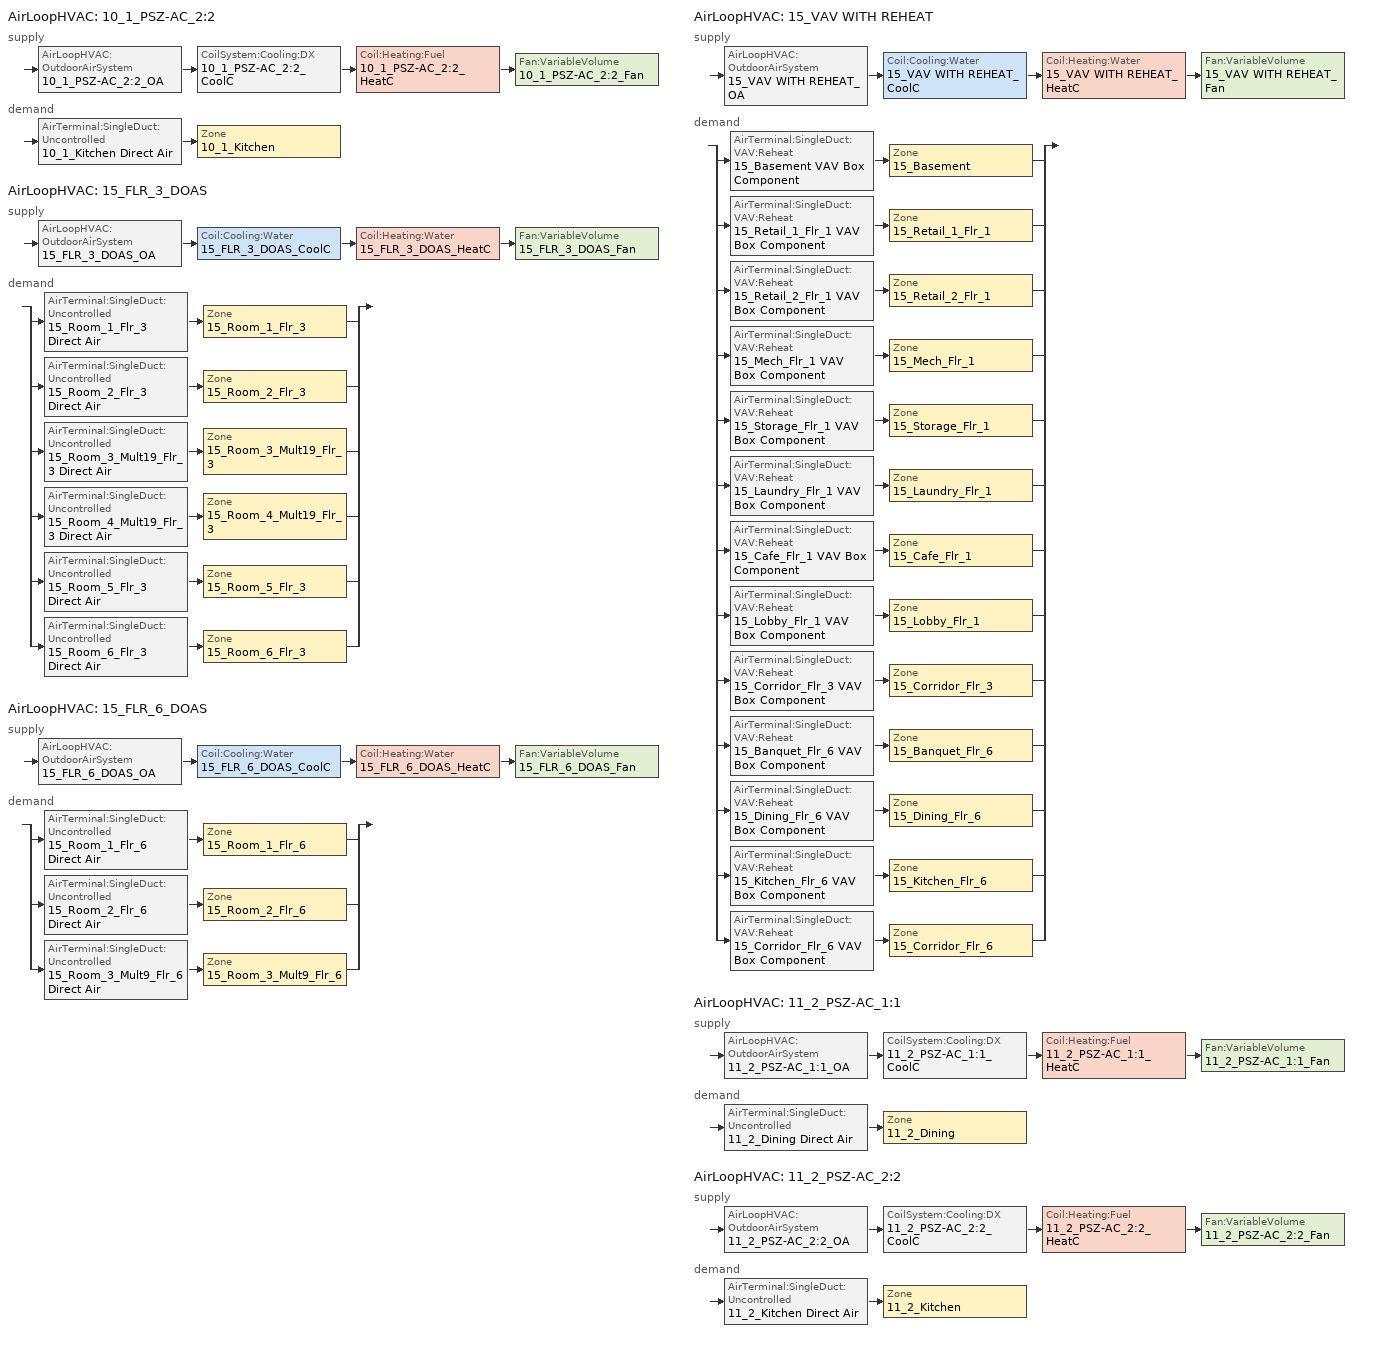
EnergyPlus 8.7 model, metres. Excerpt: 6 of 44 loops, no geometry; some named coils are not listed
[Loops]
AirLoopHVAC '10_1_PSZ-AC_2:2'
 supply: AirLoopHVAC:OutdoorAirSystem '10_1_PSZ-AC_2:2_OA' > CoilSystem:Cooling:DX '10_1_PSZ-AC_2:2_CoolC' > Coil:Heating:Fuel '10_1_PSZ-AC_2:2_HeatC' > Fan:VariableVolume '10_1_PSZ-AC_2:2_Fan'
 demand: AirTerminal:SingleDuct:Uncontrolled '10_1_Kitchen Direct Air' > Zone '10_1_Kitchen'
AirLoopHVAC '15_FLR_3_DOAS'
 supply: AirLoopHVAC:OutdoorAirSystem '15_FLR_3_DOAS_OA' > Coil:Cooling:Water '15_FLR_3_DOAS_CoolC' > Coil:Heating:Water '15_FLR_3_DOAS_HeatC' > Fan:VariableVolume '15_FLR_3_DOAS_Fan'
 demand: split
  | AirTerminal:SingleDuct:Uncontrolled '15_Room_1_Flr_3 Direct Air' > Zone '15_Room_1_Flr_3'
  | AirTerminal:SingleDuct:Uncontrolled '15_Room_2_Flr_3 Direct Air' > Zone '15_Room_2_Flr_3'
  | AirTerminal:SingleDuct:Uncontrolled '15_Room_3_Mult19_Flr_3 Direct Air' > Zone '15_Room_3_Mult19_Flr_3'
  | AirTerminal:SingleDuct:Uncontrolled '15_Room_4_Mult19_Flr_3 Direct Air' > Zone '15_Room_4_Mult19_Flr_3'
  | AirTerminal:SingleDuct:Uncontrolled '15_Room_5_Flr_3 Direct Air' > Zone '15_Room_5_Flr_3'
  | AirTerminal:SingleDuct:Uncontrolled '15_Room_6_Flr_3 Direct Air' > Zone '15_Room_6_Flr_3'
AirLoopHVAC '15_FLR_6_DOAS'
 supply: AirLoopHVAC:OutdoorAirSystem '15_FLR_6_DOAS_OA' > Coil:Cooling:Water '15_FLR_6_DOAS_CoolC' > Coil:Heating:Water '15_FLR_6_DOAS_HeatC' > Fan:VariableVolume '15_FLR_6_DOAS_Fan'
 demand: split
  | AirTerminal:SingleDuct:Uncontrolled '15_Room_1_Flr_6 Direct Air' > Zone '15_Room_1_Flr_6'
  | AirTerminal:SingleDuct:Uncontrolled '15_Room_2_Flr_6 Direct Air' > Zone '15_Room_2_Flr_6'
  | AirTerminal:SingleDuct:Uncontrolled '15_Room_3_Mult9_Flr_6 Direct Air' > Zone '15_Room_3_Mult9_Flr_6'
AirLoopHVAC '15_VAV WITH REHEAT'
 supply: AirLoopHVAC:OutdoorAirSystem '15_VAV WITH REHEAT_OA' > Coil:Cooling:Water '15_VAV WITH REHEAT_CoolC' > Coil:Heating:Water '15_VAV WITH REHEAT_HeatC' > Fan:VariableVolume '15_VAV WITH REHEAT_Fan'
 demand: split
  | AirTerminal:SingleDuct:VAV:Reheat '15_Basement VAV Box Component' > Zone '15_Basement'
  | AirTerminal:SingleDuct:VAV:Reheat '15_Retail_1_Flr_1 VAV Box Component' > Zone '15_Retail_1_Flr_1'
  | AirTerminal:SingleDuct:VAV:Reheat '15_Retail_2_Flr_1 VAV Box Component' > Zone '15_Retail_2_Flr_1'
  | AirTerminal:SingleDuct:VAV:Reheat '15_Mech_Flr_1 VAV Box Component' > Zone '15_Mech_Flr_1'
  | AirTerminal:SingleDuct:VAV:Reheat '15_Storage_Flr_1 VAV Box Component' > Zone '15_Storage_Flr_1'
  | AirTerminal:SingleDuct:VAV:Reheat '15_Laundry_Flr_1 VAV Box Component' > Zone '15_Laundry_Flr_1'
  | AirTerminal:SingleDuct:VAV:Reheat '15_Cafe_Flr_1 VAV Box Component' > Zone '15_Cafe_Flr_1'
  | AirTerminal:SingleDuct:VAV:Reheat '15_Lobby_Flr_1 VAV Box Component' > Zone '15_Lobby_Flr_1'
  | AirTerminal:SingleDuct:VAV:Reheat '15_Corridor_Flr_3 VAV Box Component' > Zone '15_Corridor_Flr_3'
  | AirTerminal:SingleDuct:VAV:Reheat '15_Banquet_Flr_6 VAV Box Component' > Zone '15_Banquet_Flr_6'
  | AirTerminal:SingleDuct:VAV:Reheat '15_Dining_Flr_6 VAV Box Component' > Zone '15_Dining_Flr_6'
  | AirTerminal:SingleDuct:VAV:Reheat '15_Kitchen_Flr_6 VAV Box Component' > Zone '15_Kitchen_Flr_6'
  | AirTerminal:SingleDuct:VAV:Reheat '15_Corridor_Flr_6 VAV Box Component' > Zone '15_Corridor_Flr_6'
AirLoopHVAC '11_2_PSZ-AC_1:1'
 supply: AirLoopHVAC:OutdoorAirSystem '11_2_PSZ-AC_1:1_OA' > CoilSystem:Cooling:DX '11_2_PSZ-AC_1:1_CoolC' > Coil:Heating:Fuel '11_2_PSZ-AC_1:1_HeatC' > Fan:VariableVolume '11_2_PSZ-AC_1:1_Fan'
 demand: AirTerminal:SingleDuct:Uncontrolled '11_2_Dining Direct Air' > Zone '11_2_Dining'
AirLoopHVAC '11_2_PSZ-AC_2:2'
 supply: AirLoopHVAC:OutdoorAirSystem '11_2_PSZ-AC_2:2_OA' > CoilSystem:Cooling:DX '11_2_PSZ-AC_2:2_CoolC' > Coil:Heating:Fuel '11_2_PSZ-AC_2:2_HeatC' > Fan:VariableVolume '11_2_PSZ-AC_2:2_Fan'
 demand: AirTerminal:SingleDuct:Uncontrolled '11_2_Kitchen Direct Air' > Zone '11_2_Kitchen'
[DesignSpecification:OutdoorAir]
Name | Outdoor Air Method | Outdoor Air Flow per Zone {m3/s} | Outdoor Air Flow per Person {m3/s-person} | Outdoor Air Flow per Zone Floor Area {m3/s-m2}
10_1_SZ DSOA Kitchen | Flow/Zone | 0.722468
15_SZ DSOA Banquet_Flr_6; 15_SZ DSOA Cafe_Flr_1; 15_SZ DSOA Dining_Flr_6; 15_SZ DSOA Lobby_Flr_1; 11_2_SZ DSOA Dining | Flow/Person |  | 0.01
15_SZ DSOA Basement; 15_SZ DSOA Corridor_Flr_3; 15_SZ DSOA Corridor_Flr_6; 15_SZ DSOA Mech_Flr_1 | Flow/Area |  |  | 0.00025
15_SZ DSOA Kitchen_Flr_6; 11_2_SZ DSOA Kitchen | Flow/Person |  | 0.008
15_SZ DSOA Laundry_Flr_1 | Flow/Zone | 0.236
15_SZ DSOA Retail_1_Flr_1; 15_SZ DSOA Retail_2_Flr_1 | Flow/Area |  |  | 0.00152
15_SZ DSOA Room_1_Flr_3; 15_SZ DSOA Room_1_Flr_6; 15_SZ DSOA Room_2_Flr_3; 15_SZ DSOA Room_2_Flr_6; 15_SZ DSOA Room_5_Flr_3; 15_SZ DSOA Room_6_Flr_3 | Flow/Zone | 0.01416
15_SZ DSOA Room_3_Mult19_Flr_3; 15_SZ DSOA Room_4_Mult19_Flr_3 | Flow/Zone | 0.26904
15_SZ DSOA Room_3_Mult9_Flr_6 | Flow/Zone | 0.12744
15_SZ DSOA Storage_Flr_1 | Flow/Area |  |  | 0.00076
[Sizing:Zone] Zone Cooling Design Supply Air Temperature Input Method=SupplyAirTemperature; Zone Heating Design Supply Air Temperature Input Method=SupplyAirTemperature; Zone Heating Design Supply Air Temperature {C}=40; Zone Heating Design Supply Air Humidity Ratio {kgWater/kgDryAir}=0.008; Cooling Design Air Flow Method=DesignDay; Heating Design Air Flow Method=DesignDay
Name | Zone Cooling Design Supply Air Temperature {C} | Zone Cooling Design Supply Air Humidity Ratio {kgWater/kgDryAir} | Design Specification Outdoor Air Object | Cooling Minimum Air Flow {m3/s}
10_1_Kitchen | 14 | 0.0085 | 10_1_SZ DSOA Kitchen
15_Banquet_Flr_6 | 14 | 0.0085 | 15_SZ DSOA Banquet_Flr_6
15_Basement | 14 | 0.0085 | 15_SZ DSOA Basement
15_Cafe_Flr_1 | 14 | 0.0085 | 15_SZ DSOA Cafe_Flr_1
15_Corridor_Flr_3 | 14 | 0.0085 | 15_SZ DSOA Corridor_Flr_3
15_Corridor_Flr_6 | 14 | 0.0085 | 15_SZ DSOA Corridor_Flr_6
15_Dining_Flr_6 | 14 | 0.0085 | 15_SZ DSOA Dining_Flr_6 | 1.84779
15_Kitchen_Flr_6 | 14 | 0.0085 | 15_SZ DSOA Kitchen_Flr_6
15_Laundry_Flr_1 | 14 | 0.0085 | 15_SZ DSOA Laundry_Flr_1
15_Lobby_Flr_1 | 14 | 0.0085 | 15_SZ DSOA Lobby_Flr_1
15_Mech_Flr_1 | 14 | 0.0085 | 15_SZ DSOA Mech_Flr_1
15_Retail_1_Flr_1 | 14 | 0.0085 | 15_SZ DSOA Retail_1_Flr_1
15_Retail_2_Flr_1 | 14 | 0.0085 | 15_SZ DSOA Retail_2_Flr_1
15_Room_1_Flr_3 | 12 | 0.0085 | 15_SZ DSOA Room_1_Flr_3
15_Room_1_Flr_6 | 12 | 0.0085 | 15_SZ DSOA Room_1_Flr_6
15_Room_2_Flr_3 | 12 | 0.0085 | 15_SZ DSOA Room_2_Flr_3
15_Room_2_Flr_6 | 12 | 0.0085 | 15_SZ DSOA Room_2_Flr_6
15_Room_3_Mult19_Flr_3 | 12.49 | 0.0083059 | 15_SZ DSOA Room_3_Mult19_Flr_3
15_Room_3_Mult9_Flr_6 | 12.49 | 0.0083059 | 15_SZ DSOA Room_3_Mult9_Flr_6
15_Room_4_Mult19_Flr_3 | 12.49 | 0.0083059 | 15_SZ DSOA Room_4_Mult19_Flr_3
15_Room_5_Flr_3 | 12.5 | 0.0084865 | 15_SZ DSOA Room_5_Flr_3
15_Room_6_Flr_3 | 12.83 | 0.0084865 | 15_SZ DSOA Room_6_Flr_3
15_Storage_Flr_1 | 14 | 0.0085 | 15_SZ DSOA Storage_Flr_1
11_2_Dining | 14 | 0.0085 | 11_2_SZ DSOA Dining
11_2_Kitchen | 14 | 0.0085 | 11_2_SZ DSOA Kitchen
[Sizing:System] Preheat Design Temperature {C}=7; Preheat Design Humidity Ratio {kgWater/kgDryAir}=0.008; Precool Design Temperature {C}=12.8; Precool Design Humidity Ratio {kgWater/kgDryAir}=0.008; Type of Zone Sum to Use=NonCoincident; Central Heating Design Supply Air Humidity Ratio {kgWater/kgDryAir}=0.008; Zone Maximum Outdoor Air Fraction=1; Cooling Design Capacity Method=CoolingDesignCapacity; Cooling Design Capacity {W}=autosize; Heating Design Capacity Method=HeatingDesignCapacity; Heating Design Capacity {W}=autosize; Central Cooling Capacity Control Method=VAV
Name | Type of Load to Size On | Design Outdoor Air Flow Rate {m3/s} | Central Heating Maximum System Air Flow Ratio | Central Cooling Design Supply Air Temperature {C} | Central Heating Design Supply Air Temperature {C} | 100% Outdoor Air in Cooling | 100% Outdoor Air in Heating | Central Cooling Design Supply Air Humidity Ratio {kgWater/kgDryAir} | Cooling Supply Air Flow Rate Method | Cooling Supply Air Flow Rate {m3/s} | Heating Supply Air Flow Rate Method | Heating Supply Air Flow Rate {m3/s}
10_1_PSZ-AC_2:2; 11_2_PSZ-AC_2:2 | Sensible | AUTOSIZE | 1 | 12.8 | 40 | YES | YES | 0.0085 | DesignDay | 0 | DesignDay | 0
15_FLR_3_DOAS | VentilationRequirement | 2.37888 | 1 | 12.82 | 18 | YES | YES | 0.0084902 | Flow/System | 2.37888 | Flow/System | 2.37888
15_FLR_6_DOAS | VentilationRequirement | 0.15576 | 1 | 12.82 | 18 | YES | YES | 0.0084902 | Flow/System | 0.15576 | Flow/System | 0.15576
15_VAV WITH REHEAT | Sensible | AUTOSIZE | 0.3 | 12.8 | 16.7 | No | No | 0.0085 | DesignDay |  | DesignDay
11_2_PSZ-AC_1:1 | Sensible | AUTOSIZE | 1 | 12.8 | 40 | No | No | 0.0085 | DesignDay | 0 | DesignDay | 0
[ZoneControl:Thermostat]
Name | Zone or ZoneList | Control Type Schedule | Control 1
10_1_Kitchen Thermostat | 10_1_Kitchen | 10_1_Dual Zone Control Type Sched | 10_1_Kitchen DualSPSched
15_Banquet_Flr_6 Thermostat | 15_Banquet_Flr_6 | 15_Dual Zone Control Type Sched | 15_Banquet_Flr_6 DualSPSched
15_Basement Thermostat | 15_Basement | 15_Dual Zone Control Type Sched | 15_Basement DualSPSched
15_Cafe_Flr_1 Thermostat | 15_Cafe_Flr_1 | 15_Dual Zone Control Type Sched | 15_Cafe_Flr_1 DualSPSched
15_Corridor_Flr_3 Thermostat | 15_Corridor_Flr_3 | 15_Dual Zone Control Type Sched | 15_Corridor_Flr_3 DualSPSched
15_Corridor_Flr_6 Thermostat | 15_Corridor_Flr_6 | 15_Dual Zone Control Type Sched | 15_Corridor_Flr_6 DualSPSched
15_Dining_Flr_6 Thermostat | 15_Dining_Flr_6 | 15_Dual Zone Control Type Sched | 15_Dining_Flr_6 DualSPSched
15_Kitchen_Flr_6 Thermostat | 15_Kitchen_Flr_6 | 15_Dual Zone Control Type Sched | 15_Kitchen_Flr_6 DualSPSched
15_Laundry_Flr_1 Thermostat | 15_Laundry_Flr_1 | 15_Dual Zone Control Type Sched | 15_Laundry_Flr_1 DualSPSched
15_Lobby_Flr_1 Thermostat | 15_Lobby_Flr_1 | 15_Dual Zone Control Type Sched | 15_Lobby_Flr_1 DualSPSched
15_Mech_Flr_1 Thermostat | 15_Mech_Flr_1 | 15_Dual Zone Control Type Sched | 15_Mech_Flr_1 DualSPSched
15_Retail_1_Flr_1 Thermostat | 15_Retail_1_Flr_1 | 15_Dual Zone Control Type Sched | 15_Retail_1_Flr_1 DualSPSched
15_Retail_2_Flr_1 Thermostat | 15_Retail_2_Flr_1 | 15_Dual Zone Control Type Sched | 15_Retail_2_Flr_1 DualSPSched
15_Room_1_Flr_3 Thermostat | 15_Room_1_Flr_3 | 15_Dual Zone Control Type Sched | 15_Room_1_Flr_3 DualSPSched
15_Room_1_Flr_6 Thermostat | 15_Room_1_Flr_6 | 15_Dual Zone Control Type Sched | 15_Room_1_Flr_6 DualSPSched
15_Room_2_Flr_3 Thermostat | 15_Room_2_Flr_3 | 15_Dual Zone Control Type Sched | 15_Room_2_Flr_3 DualSPSched
15_Room_2_Flr_6 Thermostat | 15_Room_2_Flr_6 | 15_Dual Zone Control Type Sched | 15_Room_2_Flr_6 DualSPSched
15_Room_3_Mult19_Flr_3 Thermostat | 15_Room_3_Mult19_Flr_3 | 15_Dual Zone Control Type Sched | 15_Room_3_Mult19_Flr_3 DualSPSched
15_Room_3_Mult9_Flr_6 Thermostat | 15_Room_3_Mult9_Flr_6 | 15_Dual Zone Control Type Sched | 15_Room_3_Mult9_Flr_6 DualSPSched
15_Room_4_Mult19_Flr_3 Thermostat | 15_Room_4_Mult19_Flr_3 | 15_Dual Zone Control Type Sched | 15_Room_4_Mult19_Flr_3 DualSPSched
15_Room_5_Flr_3 Thermostat | 15_Room_5_Flr_3 | 15_Dual Zone Control Type Sched | 15_Room_5_Flr_3 DualSPSched
15_Room_6_Flr_3 Thermostat | 15_Room_6_Flr_3 | 15_Dual Zone Control Type Sched | 15_Room_6_Flr_3 DualSPSched
15_Storage_Flr_1 Thermostat | 15_Storage_Flr_1 | 15_Dual Zone Control Type Sched | 15_Storage_Flr_1 DualSPSched
11_2_Dining Thermostat | 11_2_Dining | 11_2_Dual Zone Control Type Sched | 11_2_Dining DualSPSched
11_2_Kitchen Thermostat | 11_2_Kitchen | 11_2_Dual Zone Control Type Sched | 11_2_Kitchen DualSPSched
[ThermostatSetpoint:DualSetpoint]
Name | Heating Setpoint Temperature Schedule | Cooling Setpoint Temperature Schedule
10_1_Kitchen DualSPSched | 10_1_HTGSETP_KITCHEN_SCH | 10_1_CLGSETP_KITCHEN_SCH
15_Banquet_Flr_6 DualSPSched; 15_Basement DualSPSched; 15_Cafe_Flr_1 DualSPSched; 15_Dining_Flr_6 DualSPSched; 15_Laundry_Flr_1 DualSPSched; 15_Lobby_Flr_1 DualSPSched; 15_Retail_1_Flr_1 DualSPSched; 15_Retail_2_Flr_1 DualSPSched | 15_HTGSETP_SCH | 15_CLGSETP_SCH
15_Corridor_Flr_3 DualSPSched; 15_Corridor_Flr_6 DualSPSched; 15_Mech_Flr_1 DualSPSched; 15_Storage_Flr_1 DualSPSched | 15_Corr_HTGSETP_SCH | 15_Corr_CLGSETP_SCH
15_Kitchen_Flr_6 DualSPSched | 15_Kitchen_HTGSETP_SCH | 15_Kitchen_CLGSETP_SCH
15_Room_1_Flr_3 DualSPSched; 15_Room_1_Flr_6 DualSPSched; 15_Room_2_Flr_3 DualSPSched; 15_Room_2_Flr_6 DualSPSched; 15_Room_3_Mult19_Flr_3 DualSPSched; 15_Room_3_Mult9_Flr_6 DualSPSched; 15_Room_4_Mult19_Flr_3 DualSPSched; 15_Room_5_Flr_3 DualSPSched; 15_Room_6_Flr_3 DualSPSched | 15_Guest_HTGSETP_SCH | 15_Guest_CLGSETP_SCH
11_2_Dining DualSPSched | 11_2_HTGSETP_SCH | 11_2_CLGSETP_SCH
11_2_Kitchen DualSPSched | 11_2_HTGSETP_KITCHEN_SCH | 11_2_CLGSETP_KITCHEN_SCH
[ZoneHVAC:UnitHeater]
15_Corridor_Flr_6 Unit Heater: Availability Schedule=15_ALWAYS_ON; Supply Air Fan=15_Corridor_Flr_6 Unit HeaterFan; Maximum Supply Air Flow Rate {m3/s}=AUTOSIZE; Heating Coil=15_Corridor_Flr_6 Unit Heater coil; Supply Air Fan Operation During No Heating=No; Maximum Hot Water or Steam Flow Rate {m3/s}=AUTOSIZE; Minimum Hot Water or Steam Flow Rate {m3/s}=0; Heating Convergence Tolerance=0.001
[AirTerminal:SingleDuct:Uncontrolled]
Name | Availability Schedule | Maximum Air Flow Rate {m3/s}
10_1_Kitchen Direct Air | 10_1_ALWAYS_ON | AUTOSIZE
15_Room_1_Flr_3 Direct Air; 15_Room_1_Flr_6 Direct Air; 15_Room_2_Flr_3 Direct Air; 15_Room_2_Flr_6 Direct Air; 15_Room_5_Flr_3 Direct Air; 15_Room_6_Flr_3 Direct Air | 15_ALWAYS_ON | 0.01416
15_Room_3_Mult19_Flr_3 Direct Air; 15_Room_4_Mult19_Flr_3 Direct Air | 15_ALWAYS_ON | 0.26904
15_Room_3_Mult9_Flr_6 Direct Air | 15_ALWAYS_ON | 0.12744
11_2_Dining Direct Air; 11_2_Kitchen Direct Air | 11_2_ALWAYS_ON | AUTOSIZE
[AirTerminal:SingleDuct:VAV:Reheat] Availability Schedule=15_ALWAYS_ON; Maximum Air Flow Rate {m3/s}=AUTOSIZE; Zone Minimum Air Flow Input Method=Constant; Constant Minimum Air Flow Fraction=0.3; Maximum Hot Water or Steam Flow Rate {m3/s}=AUTOSIZE; Minimum Hot Water or Steam Flow Rate {m3/s}=0; Convergence Tolerance=0.001; Damper Heating Action=NORMAL; Maximum Flow per Zone Floor Area During Reheat {m3/s-m2}=AUTOCALCULATE; Maximum Flow Fraction During Reheat=AUTOCALCULATE
Name | Reheat Coil
15_Banquet_Flr_6 VAV Box Component | 15_Banquet_Flr_6 VAV Box Reheat Coil
15_Basement VAV Box Component | 15_Basement VAV Box Reheat Coil
15_Cafe_Flr_1 VAV Box Component | 15_Cafe_Flr_1 VAV Box Reheat Coil
15_Corridor_Flr_3 VAV Box Component | 15_Corridor_Flr_3 VAV Box Reheat Coil
15_Corridor_Flr_6 VAV Box Component | 15_Corridor_Flr_6 VAV Box Reheat Coil
15_Dining_Flr_6 VAV Box Component | 15_Dining_Flr_6 VAV Box Reheat Coil
15_Kitchen_Flr_6 VAV Box Component | 15_Kitchen_Flr_6 VAV Box Reheat Coil
15_Laundry_Flr_1 VAV Box Component | 15_Laundry_Flr_1 VAV Box Reheat Coil
15_Lobby_Flr_1 VAV Box Component | 15_Lobby_Flr_1 VAV Box Reheat Coil
15_Mech_Flr_1 VAV Box Component | 15_Mech_Flr_1 VAV Box Reheat Coil
15_Retail_1_Flr_1 VAV Box Component | 15_Retail_1_Flr_1 VAV Box Reheat Coil
15_Retail_2_Flr_1 VAV Box Component | 15_Retail_2_Flr_1 VAV Box Reheat Coil
15_Storage_Flr_1 VAV Box Component | 15_Storage_Flr_1 VAV Box Reheat Coil
[Zone equipment]
10_1_Kitchen: 10_1_Kitchen Exhaust Fan, 10_1_Kitchen Direct Air
15_Banquet_Flr_6: 15_Banquet_Flr_6 VAV Box Component
15_Basement: 15_Basement VAV Box Component
15_Cafe_Flr_1: 15_Cafe_Flr_1 VAV Box Component
15_Corridor_Flr_3: 15_Corridor_Flr_3 VAV Box Component
15_Corridor_Flr_6: 15_Corridor_Flr_6 VAV Box Component, 15_Corridor_Flr_6 Unit Heater
15_Dining_Flr_6: 15_Dining_Flr_6 Exhaust Fan, 15_Dining_Flr_6 VAV Box Component
15_Kitchen_Flr_6: 15_Kitchen_Flr_6 Exhaust Fan, 15_Kitchen_Flr_6 VAV Box Component
15_Laundry_Flr_1: 15_Laundry_Flr_1 Exhaust Fan, 15_Laundry_Flr_1 VAV Box Component
15_Lobby_Flr_1: 15_Lobby_Flr_1 VAV Box Component
15_Mech_Flr_1: 15_Mech_Flr_1 VAV Box Component
15_Retail_1_Flr_1: 15_Retail_1_Flr_1 VAV Box Component
15_Retail_2_Flr_1: 15_Retail_2_Flr_1 VAV Box Component
15_Room_1_Flr_3: 15_Room_1_Flr_3 Direct Air, 15_Room_1_Flr_3 fan coil
15_Room_1_Flr_6: 15_Room_1_Flr_6 Direct Air, 15_Room_1_Flr_6 fan coil
15_Room_2_Flr_3: 15_Room_2_Flr_3 Direct Air, 15_Room_2_Flr_3 fan coil
15_Room_2_Flr_6: 15_Room_2_Flr_6 Direct Air, 15_Room_2_Flr_6 fan coil
15_Room_3_Mult19_Flr_3: 15_Room_3_Mult19_Flr_3 Direct Air, 15_Room_3_Mult19_Flr_3 fan coil
15_Room_3_Mult9_Flr_6: 15_Room_3_Mult9_Flr_6 Direct Air, 15_Room_3_Mult9_Flr_6 fan coil
15_Room_4_Mult19_Flr_3: 15_Room_4_Mult19_Flr_3 Direct Air, 15_Room_4_Mult19_Flr_3 fan coil
15_Room_5_Flr_3: 15_Room_5_Flr_3 Direct Air, 15_Room_5_Flr_3 fan coil
15_Room_6_Flr_3: 15_Room_6_Flr_3 Direct Air, 15_Room_6_Flr_3 fan coil
15_Storage_Flr_1: 15_Storage_Flr_1 VAV Box Component
11_2_Dining: 11_2_Dining Exhaust Fan, 11_2_Dining Direct Air
11_2_Kitchen: 11_2_Kitchen Exhaust Fan, 11_2_Kitchen Direct Air
[Fan:ConstantVolume]
15_Corridor_Flr_6 Unit HeaterFan: Availability Schedule=15_ALWAYS_ON; Fan Total Efficiency=0.536; Pressure Rise {Pa}=50; Maximum Flow Rate {m3/s}=AUTOSIZE; Motor Efficiency=0.825; Motor In Airstream Fraction=1
[Fan:VariableVolume] Maximum Flow Rate {m3/s}=AUTOSIZE; Fan Power Minimum Air Flow Rate {m3/s}=0; Motor In Airstream Fraction=1; Fan Power Coefficient 1=0.0407599; Fan Power Coefficient 2=0.088045; Fan Power Coefficient 3=-0.0729261; Fan Power Coefficient 4=0.94374; Fan Power Coefficient 5=0
Name | Availability Schedule | Fan Total Efficiency | Pressure Rise {Pa} | Fan Power Minimum Flow Rate Input Method | Motor Efficiency
10_1_PSZ-AC_2:2_Fan | 10_1_HVACOperationSchd | 0.5915 | 500 | Fraction | 0.91
15_VAV WITH REHEAT_Fan | 15_HVACOperationSchd | 0.61425 | 1017.592 | FixedFlowRate | 0.945
15_FLR_3_DOAS_Fan; 15_FLR_6_DOAS_Fan | 15_ALWAYS_ON | 0.61425 | 550 | FixedFlowRate | 0.945
11_2_PSZ-AC_1:1_Fan; 11_2_PSZ-AC_2:2_Fan | 11_2_HVACOperationSchd | 0.5915 | 500 | Fraction | 0.91
[Fan:ZoneExhaust]
Name | Availability Schedule | Fan Total Efficiency | Pressure Rise {Pa} | Maximum Flow Rate {m3/s} | System Availability Manager Coupling Mode | Balanced Exhaust Fraction Schedule
10_1_Kitchen Exhaust Fan | 10_1_HVACOperationSchd | 0.5 | 185 | 1.557 | Decoupled | 10_1_FlowBalancedSched
15_Dining_Flr_6 Exhaust Fan | 15_HVACOperationSchd | 1 | 1.0e-006 | 1.84352
15_Kitchen_Flr_6 Exhaust Fan | 15_HVACOperationSchd | 1 | 1.0e-006 | 0.04448
15_Laundry_Flr_1 Exhaust Fan | 15_HVACOperationSchd | 0.34 | 125 | 0.236
11_2_Dining Exhaust Fan | 11_2_HVACOperationSchd | 1 | 1.0e-006 | 1.828
11_2_Kitchen Exhaust Fan | 11_2_HVACOperationSchd | 1 | 1.0e-006 | 0.06
[Coil:Cooling:Water] Availability Schedule=15_ALWAYS_ON; Design Water Flow Rate {m3/s}=AUTOSIZE; Design Air Flow Rate {m3/s}=AUTOSIZE; Design Inlet Water Temperature {C}=AUTOSIZE; Design Inlet Air Temperature {C}=AUTOSIZE; Design Outlet Air Temperature {C}=AUTOSIZE; Design Inlet Air Humidity Ratio {kgWater/kgDryAir}=AUTOSIZE; Design Outlet Air Humidity Ratio {kgWater/kgDryAir}=AUTOSIZE; Type of Analysis=SimpleAnalysis; Heat Exchanger Configuration=CrossFlow
15_FLR_6_DOAS_CoolC; 15_VAV WITH REHEAT_CoolC; 15_FLR_3_DOAS_CoolC
[Coil:Cooling:DX:SingleSpeed] Gross Rated Total Cooling Capacity {W}=AUTOSIZE; Gross Rated Sensible Heat Ratio=AUTOSIZE; Gross Rated Cooling COP {W/W}=3.66668; Rated Air Flow Rate {m3/s}=AUTOSIZE
Name | Availability Schedule | Total Cooling Capacity Function of Temperature Curve | Total Cooling Capacity Function of Flow Fraction Curve | Energy Input Ratio Function of Temperature Curve | Energy Input Ratio Function of Flow Fraction Curve | Part Load Fraction Correlation Curve
10_1_PSZ-AC_2:2_CoolC DXCoil | 10_1_CoolingCoilAvailSched | 10_1_Cool-Cap-fT | 10_1_ConstantCubic | 10_1_Cool-EIR-fT | 10_1_ConstantCubic | 10_1_Cool-PLF-fPLR
11_2_PSZ-AC_2:2_CoolC DXCoil | 11_2_CoolingCoilAvailSched | 11_2_Cool-Cap-fT | 11_2_ConstantCubic | 11_2_Cool-EIR-fT | 11_2_ConstantCubic | 11_2_Cool-PLF-fPLR
[Coil:Cooling:DX:TwoSpeed]
11_2_PSZ-AC_1:1_CoolC DXCoil: Availability Schedule=11_2_CoolingCoilAvailSched; High Speed Gross Rated Total Cooling Capacity {W}=AUTOSIZE; High Speed Rated Sensible Heat Ratio=AUTOSIZE; High Speed Gross Rated Cooling COP {W/W}=3.23372; High Speed Rated Air Flow Rate {m3/s}=AUTOSIZE; Total Cooling Capacity Function of Temperature Curve=11_2_Measured_CoolCStandard10Ton_CapFT; Total Cooling Capacity Function of Flow Fraction Curve=11_2_Measured_CoolCStandard10Ton_CapFF; Energy Input Ratio Function of Temperature Curve=11_2_Measured_CoolCStandard10Ton_EIRFT; Energy Input Ratio Function of Flow Fraction Curve=11_2_Measured_CoolCStandard10Ton_EIRFFF; Part Load Fraction Correlation Curve=11_2_No_PLR_Degredation; Low Speed Gross Rated Total Cooling Capacity {W}=AUTOSIZE; Low Speed Gross Rated Sensible Heat Ratio=AUTOSIZE; Low Speed Gross Rated Cooling COP {W/W}=3.28187; Low Speed Rated Air Flow Rate {m3/s}=AUTOSIZE; Low Speed Total Cooling Capacity Function of Temperature Curve=11_2_Measured_LowSpeedCoolCapLSFT; Low Speed Energy Input Ratio Function of Temperature Curve=11_2_Measured_LowSpeedCoolEIRLSFT
[Coil:Heating:Water] Availability Schedule=15_ALWAYS_ON; U-Factor Times Area Value {W/K}=AUTOSIZE; Maximum Water Flow Rate {m3/s}=AUTOSIZE; Performance Input Method=UFactorTimesAreaAndDesignWaterFlowRate; Rated Capacity {W}=AUTOSIZE; Rated Inlet Water Temperature {C}=82.2; Rated Inlet Air Temperature {C}=16.6; Rated Outlet Water Temperature {C}=71.1; Rated Outlet Air Temperature {C}=32.2
15_FLR_3_DOAS_HeatC; 15_FLR_6_DOAS_HeatC; 15_VAV WITH REHEAT_HeatC
[Coil:Heating:Electric]
15_Corridor_Flr_6 Unit Heater coil: Availability Schedule=15_ALWAYS_ON; Efficiency=1; Nominal Capacity {W}=AUTOSIZE
[Coil:Heating:Fuel] Fuel Type=NaturalGas; Nominal Capacity {W}=AUTOSIZE
Name | Availability Schedule | Burner Efficiency
10_1_PSZ-AC_2:2_HeatC | 10_1_ReheatCoilAvailSched | 0.8
11_2_PSZ-AC_1:1_HeatC | 11_2_ReheatCoilAvailSched | 0.78
11_2_PSZ-AC_2:2_HeatC | 11_2_ReheatCoilAvailSched | 0.8
[CoilSystem:Cooling:DX]
Name | Availability Schedule | Cooling Coil
10_1_PSZ-AC_2:2_CoolC | 10_1_CoolingCoilAvailSched | 10_1_PSZ-AC_2:2_CoolC DXCoil
11_2_PSZ-AC_1:1_CoolC | 11_2_CoolingCoilAvailSched | 11_2_PSZ-AC_1:1_CoolC DXCoil
11_2_PSZ-AC_2:2_CoolC | 11_2_CoolingCoilAvailSched | 11_2_PSZ-AC_2:2_CoolC DXCoil
[Controller:WaterCoil] Control Variable=Temperature; Actuator Variable=Flow; Maximum Actuated Flow {m3/s}=AUTOSIZE; Minimum Actuated Flow {m3/s}=0
Name | Action | Controller Convergence Tolerance {deltaC}
15_FLR_3_DOAS_CoolC_Controller; 15_FLR_6_DOAS_CoolC_Controller; 15_VAV WITH REHEAT_CoolC_Controller | Reverse
15_FLR_3_DOAS_HeatC_Controller; 15_FLR_6_DOAS_HeatC_Controller; 15_VAV WITH REHEAT_HeatC_Controller | Normal | 0.0001
[Controller:OutdoorAir] Economizer Control Action Type=ModulateFlow; Economizer Maximum Limit Dry-Bulb Temperature {C}=28; Economizer Maximum Limit Enthalpy {J/kg}=64000; Economizer Minimum Limit Dry-Bulb Temperature {C}=-100; Lockout Type=NoLockout
Name | Minimum Outdoor Air Flow Rate {m3/s} | Maximum Outdoor Air Flow Rate {m3/s} | Economizer Control Type | Minimum Limit Type | Minimum Outdoor Air Schedule | Minimum Fraction of Outdoor Air Schedule | Maximum Fraction of Outdoor Air Schedule
10_1_PSZ-AC_2:2_OA_Controller | AUTOSIZE | AUTOSIZE | NoEconomizer | FixedMinimum | 10_1_MinOA_Sched
15_FLR_3_DOAS_OA_Controller | 2.37888 | 2.37888 | NoEconomizer | ProportionalMinimum | 15_ALWAYS_ON | 15_ALWAYS_ON | 15_ALWAYS_ON
15_FLR_6_DOAS_OA_Controller | 0.15576 | 0.15576 | NoEconomizer | ProportionalMinimum | 15_ALWAYS_ON | 15_ALWAYS_ON | 15_ALWAYS_ON
15_VAV WITH REHEAT_OA_Controller | AUTOSIZE | AUTOSIZE | DifferentialDryBulb | FixedMinimum | 15_MinOA_Sched
11_2_PSZ-AC_1:1_OA_Controller | AUTOSIZE | AUTOSIZE | DifferentialDryBulb | FixedMinimum | 11_2_MinOA_Sched
11_2_PSZ-AC_2:2_OA_Controller | AUTOSIZE | AUTOSIZE | NoEconomizer | FixedMinimum | 11_2_MinOA_Sched
[AirLoopHVAC]
Name | Design Supply Air Flow Rate {m3/s}
10_1_PSZ-AC_2:2; 15_VAV WITH REHEAT; 11_2_PSZ-AC_1:1; 11_2_PSZ-AC_2:2 | AUTOSIZE
15_FLR_3_DOAS | 2.37888
15_FLR_6_DOAS | 0.15576
[SetpointManager:Scheduled]
15_VAV WITH REHEAT SAT setpoint: Control Variable=Temperature; Schedule=15_Seasonal-Reset-Supply-Air-Temp-Sch; Setpoint Node or NodeList=15_VAV WITH REHEAT Supply Equipment Outlet Node
[SetpointManager:OutdoorAirReset] Control Variable=Temperature; Setpoint at Outdoor Low Temperature {C}=22; Outdoor Low Temperature {C}=10; Setpoint at Outdoor High Temperature {C}=10; Outdoor High Temperature {C}=24
Name | Setpoint Node or NodeList
15_FLR_6_DOAS SAT setpoint | 15_FLR_6_DOAS Supply Equipment Outlet Node
15_FLR_3_DOAS SAT setpoint | 15_FLR_3_DOAS Supply Equipment Outlet Node
[SetpointManager:SingleZone:Reheat] Control Variable=Temperature; Minimum Supply Air Temperature {C}=10; Maximum Supply Air Temperature {C}=50
Name | Control Zone | Setpoint Node or NodeList
10_1_SupAirTemp MngrKitchen | 10_1_Kitchen | 10_1_PSZ-AC_2:2 Supply Equipment Outlet Node
11_2_SupAirTemp MngrDining | 11_2_Dining | 11_2_PSZ-AC_1:1 Supply Equipment Outlet Node
11_2_SupAirTemp MngrKitchen | 11_2_Kitchen | 11_2_PSZ-AC_2:2 Supply Equipment Outlet Node
[SetpointManager:MixedAir] Control Variable=Temperature
Name | Setpoint Node or NodeList
10_1_PSZ-AC_2:2_CoolC SAT Manager | 10_1_PSZ-AC_2:2_CoolC-PSZ-AC_2:2_HeatCNode
10_1_PSZ-AC_2:2_HeatC MixedAir Manager | 10_1_PSZ-AC_2:2_HeatC-PSZ-AC_2:2_FanNode
10_1_PSZ-AC_2:2_OAMixed Air Temp Manager | 10_1_PSZ-AC_2:2_OA-PSZ-AC_2:2_CoolCNode
15_FLR_3_DOAS_CoolC SAT Manager | 15_FLR_3_DOAS_CoolC-FLR_3_DOAS_HeatCNode
15_FLR_3_DOAS_HeatC SAT Manager | 15_FLR_3_DOAS_HeatC-FLR_3_DOAS_FanNode
15_FLR_3_DOAS_OAMixed Air Temp Manager | 15_FLR_3_DOAS_OA-FLR_3_DOAS_CoolCNode
15_FLR_6_DOAS_CoolC SAT Manager | 15_FLR_6_DOAS_CoolC-FLR_6_DOAS_HeatCNode
15_FLR_6_DOAS_HeatC SAT Manager | 15_FLR_6_DOAS_HeatC-FLR_6_DOAS_FanNode
15_FLR_6_DOAS_OAMixed Air Temp Manager | 15_FLR_6_DOAS_OA-FLR_6_DOAS_CoolCNode
15_VAV WITH REHEAT_CoolC SAT Manager | 15_VAV WITH REHEAT_CoolC-VAV WITH REHEAT_HeatCNode
15_VAV WITH REHEAT_HeatC SAT Manager | 15_VAV WITH REHEAT_HeatC-VAV WITH REHEAT_FanNode
15_VAV WITH REHEAT_OAMixed Air Temp Manager | 15_VAV WITH REHEAT_OA-VAV WITH REHEAT_CoolCNode
11_2_PSZ-AC_1:1_CoolC SAT Manager | 11_2_PSZ-AC_1:1_CoolC-PSZ-AC_1:1_HeatCNode
11_2_PSZ-AC_1:1_HeatC MixedAir Manager | 11_2_PSZ-AC_1:1_HeatC-PSZ-AC_1:1_FanNode
11_2_PSZ-AC_1:1_OAMixed Air Temp Manager | 11_2_PSZ-AC_1:1_OA-PSZ-AC_1:1_CoolCNode
11_2_PSZ-AC_2:2_CoolC SAT Manager | 11_2_PSZ-AC_2:2_CoolC-PSZ-AC_2:2_HeatCNode
11_2_PSZ-AC_2:2_HeatC MixedAir Manager | 11_2_PSZ-AC_2:2_HeatC-PSZ-AC_2:2_FanNode
11_2_PSZ-AC_2:2_OAMixed Air Temp Manager | 11_2_PSZ-AC_2:2_OA-PSZ-AC_2:2_CoolCNode
[Refrigeration:Case] Rated Ambient Temperature {C}=23.88; Rated Ambient Relative Humidity {percent}=55; Latent Case Credit Curve Type=CaseTemperatureMethod; Fraction of Lighting Energy to Case=1; Case Anti-Sweat Heater Power per Unit Length {W/m}=0; Minimum Anti-Sweat Heater Power per Unit Length {W/m}=0; Anti-Sweat Heater Control Type=None; Humidity at Zero Anti-Sweat Heater Energy {percent}=0; Case Height {m}=0; Defrost Energy Correction Curve Type=None
Name | Availability Schedule | Zone | Rated Total Cooling Capacity per Unit Length {W/m} | Rated Latent Heat Ratio | Rated Runtime Fraction | Case Length {m} | Case Operating Temperature {C} | Latent Case Credit Curve | Standard Case Fan Power per Unit Length {W/m} | Operating Case Fan Power per Unit Length {W/m} | Standard Case Lighting Power per Unit Length {W/m} | Case Lighting Schedule | Fraction of Anti-Sweat Heater Energy to Case | Case Defrost Power per Unit Length {W/m} | Case Defrost Type | Case Defrost Schedule | Case Defrost Drip-Down Schedule | Under Case HVAC Return Air Fraction | Refrigerated Case Restocking Schedule | Case Credit Fraction Schedule
10_1_Kitchen_Case:1_WALKINFREEZER | 10_1_ALWAYS_ON | 10_1_Kitchen | 688 | 0.1 | 0.4 | 2.44 | -23 | 10_1_Kitchen_Case:1_WALKINFREEZERSingleShelfHorizontal_LatentEnergyMult | 74 | 74 | 33 | 10_1_BLDG_LIGHT_SCH | 0 | 1291.7 | Electric | 10_1_Kitchen_Case:1_WALKINFREEZER_CaseDefrost2aDaySched | 10_1_Kitchen_Case:1_WALKINFREEZER_CaseDripDown2aDaySched | 0 | 10_1_Kitchen_Case:1_WALKINFREEZER_WalkInStockingSched | 10_1_Kitchen_Case:1_WALKINFREEZER_CaseCreditReduxSched
10_1_Kitchen_Case:2_SELFCONTAINEDDISPLAYCASE | 10_1_ALWAYS_ON | 10_1_Kitchen | 734 | 0.08 | 0.85 | 3.05 | 2 | 10_1_Kitchen_Case:2_SELFCONTAINEDDISPLAYCASEMultiShelfVertical_LatentEnergyMult | 66 | 66 | 33 | 10_1_BLDG_LIGHT_SCH | 0.2 | 0 | None |  |  | 0.05 | 10_1_Kitchen_Case:2_SELFCONTAINEDDISPLAYCASE_CaseStockingSched
15_Kitchen_Flr_6_Case:1_WALKINFREEZER | 15_ALWAYS_ON | 15_Kitchen_Flr_6 | 367 | 0.1 | 0.4 | 7.32 | -23 | 15_Kitchen_Flr_6_Case:1_WALKINFREEZERSingleShelfHorizontal_LatentEnergyMult | 34 | 34 | 16.4 | 15_BLDG_LIGHT_SCH | 0 | 273 | ELECTRIC | 15_Kitchen_Flr_6_Case:1_WALKINFREEZER_CaseDefrost2aDaySched | 15_Kitchen_Flr_6_Case:1_WALKINFREEZER_CaseDripDown2aDaySched | 0 | 15_Kitchen_Flr_6_Case:1_WALKINFREEZER_WalkInStockingSched | 15_Kitchen_Flr_6_Case:1_WALKINFREEZER_CaseCreditReduxSched
15_Kitchen_Flr_6_Case:2_SELFCONTAINEDDISPLAYCASE | 15_ALWAYS_ON | 15_Kitchen_Flr_6 | 734 | 0.08 | 0.85 | 3.66 | 2 | 15_Kitchen_Flr_6_Case:2_SELFCONTAINEDDISPLAYCASEMultiShelfVertical_LatentEnergyMult | 55 | 55 | 33 | 15_BLDG_LIGHT_SCH | 0.2 | 0 | NONE |  |  | 0 | 15_Kitchen_Flr_6_Case:2_SELFCONTAINEDDISPLAYCASE_CaseStockingSched
11_2_Kitchen_Case:1_WALKINFREEZER | 11_2_ALWAYS_ON | 11_2_Kitchen | 688 | 0.1 | 0.4 | 2.44 | -23 | 11_2_Kitchen_Case:1_WALKINFREEZERSingleShelfHorizontal_LatentEnergyMult | 74 | 74 | 33 | 11_2_BLDG_LIGHT_SCH | 0 | 820 | Electric | 11_2_Kitchen_Case:1_WALKINFREEZER_CaseDefrost2aDaySched | 11_2_Kitchen_Case:1_WALKINFREEZER_CaseDripDown2aDaySched | 0 | 11_2_Kitchen_Case:1_WALKINFREEZER_WalkInStockingSched | 11_2_Kitchen_Case:1_WALKINFREEZER_CaseCreditReduxSched
11_2_Kitchen_Case:2_SELFCONTAINEDDISPLAYCASE | 11_2_ALWAYS_ON | 11_2_Kitchen | 734 | 0.08 | 0.85 | 3.05 | 2 | 11_2_Kitchen_Case:2_SELFCONTAINEDDISPLAYCASEMultiShelfVertical_LatentEnergyMult | 66 | 66 | 33 | 11_2_BLDG_LIGHT_SCH | 0.2 | 0 | None |  |  | 0.05 | 11_2_Kitchen_Case:2_SELFCONTAINEDDISPLAYCASE_CaseStockingSched
[Refrigeration:CompressorRack] Heat Rejection Location=OUTDOORS; Condenser Type=AIRCOOLED
Name | Design Compressor Rack COP {W/W} | Compressor Rack COP Function of Temperature Curve | Design Condenser Fan Power {W} | Condenser Fan Power Function of Temperature Curve | Refrigeration Case Name or WalkIn Name or CaseAndWalkInList
10_1_RACK1 | 1.5 | 10_1_RACK1_RackCOPfTCurve | 330 | 10_1_RACK1_RackCondFanCurve2 | 10_1_Kitchen_Case:1_WALKINFREEZER
10_1_RACK2 | 3 | 10_1_RACK2_RackCOPfTCurve | 330 |  | 10_1_Kitchen_Case:2_SELFCONTAINEDDISPLAYCASE
15_RACK1 | 1.5 | 15_RACK1_RackCOPfTCurve | 350 | 15_RACK1_RackCondFanCurve2 | 15_Kitchen_Flr_6_Case:1_WALKINFREEZER
15_RACK2 | 3 | 15_RACK2_RackCOPfTCurve | 350 |  | 15_Kitchen_Flr_6_Case:2_SELFCONTAINEDDISPLAYCASE
11_2_RACK1 | 1.5 | 11_2_RACK1_RackCOPfTCurve | 330 | 11_2_RACK1_RackCondFanCurve2 | 11_2_Kitchen_Case:1_WALKINFREEZER
11_2_RACK2 | 3 | 11_2_RACK2_RackCOPfTCurve | 330 |  | 11_2_Kitchen_Case:2_SELFCONTAINEDDISPLAYCASE
[Schedule:Compact]
10_1_ALWAYS_ON; 15_ALWAYS_ON; 11_2_ALWAYS_ON: Through: 12/31, For: AllDays, Until: 24:00, 1
10_1_BLDG_LIGHT_SCH; 11_2_BLDG_LIGHT_SCH: Through: 12/31, For: SummerDesignDay, Until: 24:00, 1, For: WinterDesignDay, Until: 24:00, 0, For: Weekday Saturday Sunday Holidays AllOtherDays, Until: 01:00, 0.45, Until: 05:00, 0.15, Until: 06:00, 0.45, Until: 24:00, 0.9
10_1_Dual Zone Control Type Sched; 15_Dual Zone Control Type Sched; 11_2_Dual Zone Control Type Sched: Through: 12/31, For: AllDays, Until: 24:00, 4
10_1_CLGSETP_KITCHEN_SCH; 11_2_CLGSETP_KITCHEN_SCH: Through: 12/31, For: WinterDesignDay, Until: 24:00, 30, For: AllOtherDays, Until: 01:00, 26, Until: 05:00, 30, Until: 24:00, 26
10_1_HTGSETP_KITCHEN_SCH; 11_2_HTGSETP_KITCHEN_SCH: Through: 12/31, For: SummerDesignDay, Until: 24:00, 15.6, For: WinterDesignDay, Until: 24:00, 19, For: AllOtherDays, Until: 01:00, 19, Until: 05:00, 15.6, Until: 24:00, 19
10_1_HVACOperationSchd; 10_1_MinOA_Sched; 11_2_HVACOperationSchd; 11_2_MinOA_Sched: Through: 12/31, For: AllDays, Until: 01:00, 1, Until: 05:00, 0, Until: 24:00, 1
10_1_Kitchen_Case:1_WALKINFREEZER_CaseCreditReduxSched; 15_Kitchen_Flr_6_Case:1_WALKINFREEZER_CaseCreditReduxSched; 11_2_Kitchen_Case:1_WALKINFREEZER_CaseCreditReduxSched: Through: 12/31, For:AllDays, Interpolate:No, Until: 7:00, 0.2, Until: 21:00, 0.4, Until: 24:00, 0.2
10_1_Kitchen_Case:1_WALKINFREEZER_CaseDefrost2aDaySched; 15_Kitchen_Flr_6_Case:1_WALKINFREEZER_CaseDefrost2aDaySched; 11_2_Kitchen_Case:1_WALKINFREEZER_CaseDefrost2aDaySched: Through: 12/31, For:AllDays, Interpolate:Yes, Until: 11:00, 0, Until: 11:20, 1, Until: 23:00, 0, Until: 23:20, 1, Until: 24:00, 0
10_1_Kitchen_Case:1_WALKINFREEZER_CaseDripDown2aDaySched; 15_Kitchen_Flr_6_Case:1_WALKINFREEZER_CaseDripDown2aDaySched; 11_2_Kitchen_Case:1_WALKINFREEZER_CaseDripDown2aDaySched: Through: 12/31, For:AllDays, Interpolate:Yes, Until: 11:00, 0, Until: 11:30, 1, Until: 23:00, 0, Until: 23:30, 1, Until: 24:00, 0
10_1_Kitchen_Case:1_WALKINFREEZER_WalkInStockingSched; 15_Kitchen_Flr_6_Case:1_WALKINFREEZER_WalkInStockingSched; 11_2_Kitchen_Case:1_WALKINFREEZER_WalkInStockingSched: Through: 12/31, For: Tuesday Friday, Until: 4:00, 0, Until: 5:00, 725, Until: 6:00, 417, Until: 7:00, 290, Until: 24:00, 0, For: AllOtherDays, Until: 4:00, 0, Until: 5:00, 125, Until: 6:00, 117, Until: 7:00, 90, Until: 19:00, 0, Until: 20:00, 125, Until: 21:00, 117, Until: 22:00, 90, Until: 24:00, 0
10_1_Kitchen_Case:2_SELFCONTAINEDDISPLAYCASE_CaseStockingSched; 15_Kitchen_Flr_6_Case:2_SELFCONTAINEDDISPLAYCASE_CaseStockingSched; 11_2_Kitchen_Case:2_SELFCONTAINEDDISPLAYCASE_CaseStockingSched: Through: 12/31, For:AllDays, Until: 6:00, 0, Until: 7:00, 50, Until: 9:00, 70, Until: 10:00, 80, Until: 11:00, 70, Until: 13:00, 50, Until: 14:00, 80, Until: 15:00, 90, Until: 16:00, 80, Until: 24:00, 0
10_1_CoolingCoilAvailSched; 11_2_CoolingCoilAvailSched: Through: 6/30, For: AllDays, Until: 24:00, 0, Through: 9/30, For: WeekDays, Until: 1:00, 1, Until: 5:00, 0, Until: 24:00, 1, For: SummerDesignDay WinterDesignDay, Until: 24:00, 1, For: AllOtherDays, Until: 24:00, 1, Through: 12/31, For: AllDays, Until: 24:00, 0
10_1_ReheatCoilAvailSched: Through: 6/30, For: AllDays, Until: 24:00, 1, Through: 9/15, For: AllDays, Until: 1:00, 0, Until: 5:00, 0, Until: 24:00, 0, Through: 12/31, For: AllDays, Until: 24:00, 1
15_BLDG_LIGHT_SCH: Through: 12/31, For: Weekdays, Until: 01:00, 0.2, Until: 02:00, 0.15, Until: 05:00, 0.1, Until: 06:00, 0.2, Until: 07:00, 0.4, Until: 08:00, 0.5, Until: 10:00, 0.4, Until: 18:00, 0.25, Until: 19:00, 0.6, Until: 20:00, 0.8, Until: 21:00, 0.9, Until: 22:00, 0.8, Until: 23:00, 0.6, Until: 24:00, 0.3, For: Saturday, Until: 02:00, 0.2, Until: 06:00, 0.1, Until: 08:00, 0.3, Until: 10:00, 0.4, Until: 11:00, 0.3, Until: 18:00, 0.25, Until: 19:00, 0.6, Until: 22:00, 0.7, Until: 23:00, 0.6, Until: 24:00, 0.3, For: SummerDesignDay, Until: 24:00, 1, For: WinterDesignDay, Until: 24:00, 0, For: Sunday Holidays AllOtherDays, Until: 02:00, 0.3, Until: 06:00, 0.2, Until: 07:00, 0.3, Until: 09:00, 0.4, Until: 13:00, 0.3, Until: 18:00, 0.2, Until: 19:00, 0.5, Until: 20:00, 0.7, Until: 21:00, 0.8, Until: 22:00, 0.6, Until: 23:00, 0.5, Until: 24:00, 0.3
15_CLGSETP_SCH: Through: 12/31, For: AllDays, Until: 07:00, 30, Until: 24:00, 25
15_HTGSETP_SCH: Through: 12/31, For: AllDays, Until: 07:00, 16, Until: 24:00, 20
15_Corr_CLGSETP_SCH: Through: 12/31, For: AllDays, Until: 24:00, 30
15_Corr_HTGSETP_SCH: Through: 12/31, For: AllDays, Until: 24:00, 16
15_Guest_CLGSETP_SCH: Through: 12/31, For: AllDays, Until: 24:00, 25
15_Guest_HTGSETP_SCH: Through: 12/31, For: AllDays, Until: 24:00, 20
15_Kitchen_CLGSETP_SCH: Through: 12/31, For: AllDays, Until: 07:00, 30, Until: 24:00, 26
15_Kitchen_HTGSETP_SCH: Through: 12/31, For: AllDays, Until: 07:00, 16, Until: 24:00, 19
15_HVACOperationSchd; 15_MinOA_Sched: Through: 12/31, For: AllDays, Until: 07:00, 0, Until: 24:00, 1
15_Seasonal-Reset-Supply-Air-Temp-Sch: Through: 12/31, For: AllDays, Until: 24:00, 13
11_2_CLGSETP_SCH: Through: 12/31, For: WinterDesignDay, Until: 24:00, 30, For: AllOtherDays, Until: 01:00, 25, Until: 05:00, 30, Until: 24:00, 25
11_2_HTGSETP_SCH: Through: 12/31, For: SummerDesignDay, Until: 24:00, 15.6, For: WinterDesignDay, Until: 24:00, 20, For: AllOtherDays, Until: 01:00, 20, Until: 05:00, 15.6, Until: 24:00, 20
11_2_ReheatCoilAvailSched: Through: 6/30, For: AllDays, Until: 24:00, 1, Through: 8/31, For: AllDays, Until: 1:00, 0, Until: 5:00, 0, Until: 24:00, 0, Through: 12/31, For: AllDays, Until: 24:00, 1
[Schedule:Constant]
10_1_FlowBalancedSched: Hourly Value=0.535987
[Curve:Quadratic]
Name | Coefficient1 Constant | Coefficient2 x | Coefficient3 x**2 | Minimum Value of x | Maximum Value of x | Minimum Curve Output | Maximum Curve Output
10_1_Cool-PLF-fPLR; 11_2_Cool-PLF-fPLR | 0.909496 | 0.0986477 | -0.00819488 | 0 | 1 | 0.7 | 1
10_1_RACK1_RackCOPfTCurve; 15_RACK1_RackCOPfTCurve; 11_2_RACK1_RackCOPfTCurve | 1.7603 | -0.0377 | 0.0004 | 10 | 35
10_1_RACK1_RackCondFanCurve2; 15_RACK1_RackCondFanCurve2; 11_2_RACK1_RackCondFanCurve2 | 0 | 0.0286 | 0 | 0 | 35
10_1_RACK2_RackCOPfTCurve; 15_RACK2_RackCOPfTCurve; 11_2_RACK2_RackCOPfTCurve | 1 | 0 | 0 | 0 | 50
11_2_Measured_CoolCStandard10Ton_CapFF | 0.7685 | 0.2315 | 0 | 0.776 | 1.197
11_2_Measured_CoolCStandard10Ton_EIRFFF | 1.192 | -0.1917 | 0 | 0.776 | 1.197
11_2_No_PLR_Degredation | 1 | 0 | 0 | 0 | 1
[Curve:Cubic]
Name | Coefficient1 Constant | Coefficient2 x | Coefficient3 x**2 | Coefficient4 x**3 | Minimum Value of x | Maximum Value of x
10_1_ConstantCubic; 11_2_ConstantCubic | 1 | 0 | 0 | 0 | -100 | 100
10_1_Kitchen_Case:1_WALKINFREEZERSingleShelfHorizontal_LatentEnergyMult; 15_Kitchen_Flr_6_Case:1_WALKINFREEZERSingleShelfHorizontal_LatentEnergyMult; 11_2_Kitchen_Case:1_WALKINFREEZERSingleShelfHorizontal_LatentEnergyMult | 0.020376 | 0.00024378 | 1.14e-05 | 1.811e-07 | -35 | 20
10_1_Kitchen_Case:2_SELFCONTAINEDDISPLAYCASEMultiShelfVertical_LatentEnergyMult; 15_Kitchen_Flr_6_Case:2_SELFCONTAINEDDISPLAYCASEMultiShelfVertical_LatentEnergyMult; 11_2_Kitchen_Case:2_SELFCONTAINEDDISPLAYCASEMultiShelfVertical_LatentEnergyMult | 0.0265263 | 0.00107803 | -6.02558e-05 | 1.23732e-06 | -35 | 20
[Curve:Biquadratic]
Name | Coefficient1 Constant | Coefficient2 x | Coefficient3 x**2 | Coefficient4 y | Coefficient5 y**2 | Coefficient6 x*y | Minimum Value of x | Maximum Value of x | Minimum Value of y | Maximum Value of y
10_1_Cool-Cap-fT; 11_2_Cool-Cap-fT | 0.971212 | -0.0152755 | 0.00144345 | -0.00039321 | -6.8364e-06 | -0.000290596 | -100 | 100 | -100 | 100
10_1_Cool-EIR-fT; 11_2_Cool-EIR-fT | 0.286871 | 0.0239022 | -0.000810648 | 0.0134585 | 0.000338936 | -0.000487004 | -100 | 100 | -100 | 100
11_2_Measured_LowSpeedCoolCapLSFT | 0.4136 | 0.03105 | 0 | 0.006952 | -0.0002128 | 0 | 11.1 | 29.4 | 10 | 50.3
11_2_Measured_CoolCStandard10Ton_CapFT | 0.52357 | 0.03478 | 0 | -0.001915 | -0.00010838 | 0 | 11.1 | 29.4 | 10 | 50.3
11_2_Measured_LowSpeedCoolEIRLSFT | 1.1389 | -0.04518 | 0.0014298 | 0.006044 | 0.0006745 | -0.0012325 | 11.1 | 29.4 | 10 | 50.3
11_2_Measured_CoolCStandard10Ton_EIRFT | 0.9847 | -0.04285 | 0.0013562 | 0.009934 | 0.0006398 | -0.001169 | 11.1 | 29.4 | 10 | 50.3
